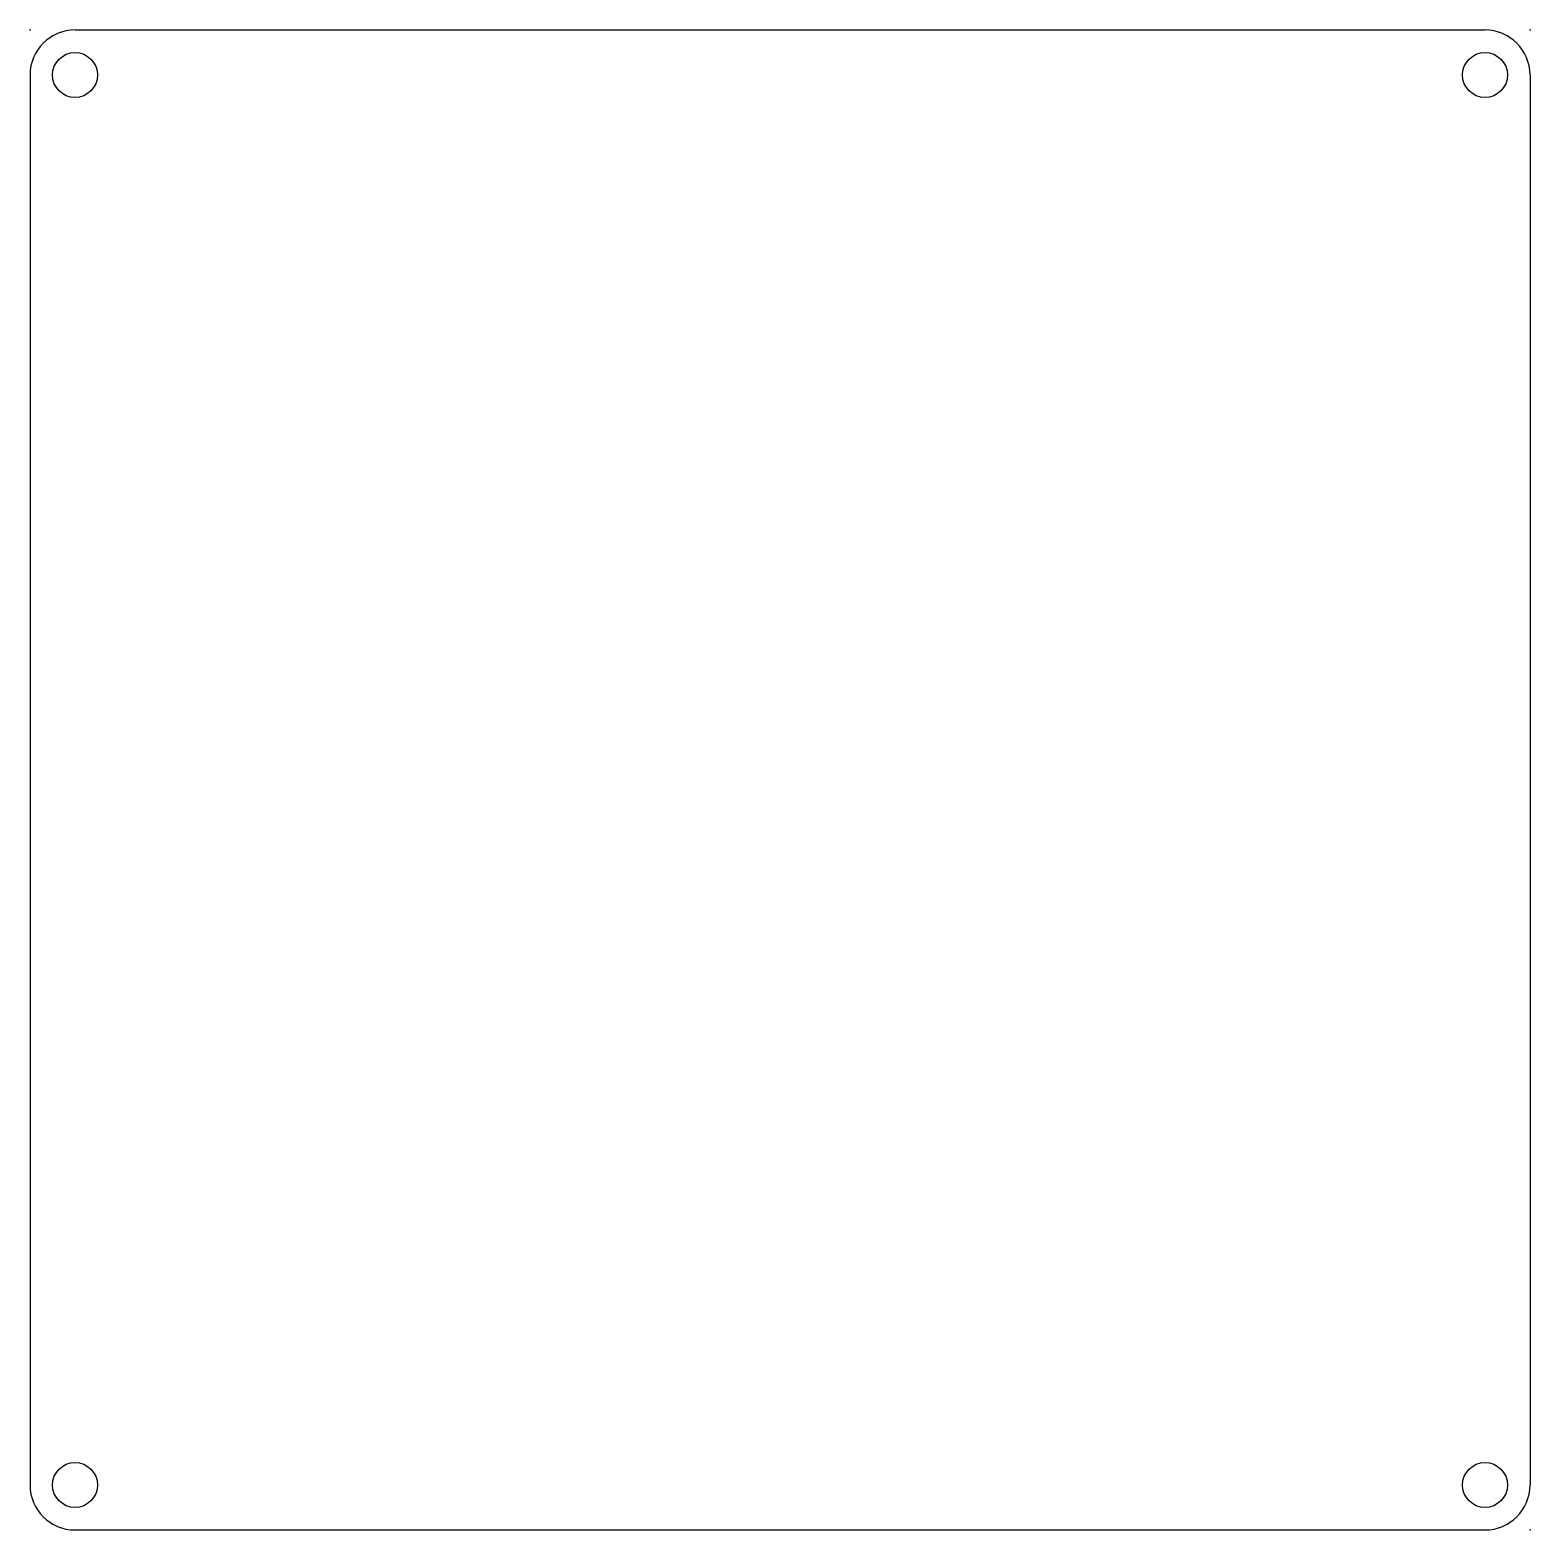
# Model space of a CAD drawing. Header units: millimetres. Extents: x -38 to 62, y -63 to 37.
import ezdxf

# ---------------------------------------------------------------- set-up
doc = ezdxf.new("R2010")
doc.units = ezdxf.units.MM
doc.header["$PDSIZE"] = -1

msp = doc.modelspace()

# ---------------------------------------------------------------- linework, layer by layer
at = {"color": 7, "linetype": 'Continuous'}
for p, q in [((-34.85, 37.15), (59.15, 37.15)), ((-37.85, 34.15), (-37.85, -59.85)), ((62.15, 34.15), (62.15, -59.85)), ((-34.85, -62.85), (59.15, -62.85))]:
    msp.add_line(p, q, dxfattribs=at)
for centre in [(-34.85, 34.15), (59.15, 34.15), (-34.85, -59.85), (59.15, -59.85)]:
    msp.add_circle(centre, 1.5, dxfattribs=at)
for centre, start, end in [((-34.85, 34.15), 90, 180), ((59.15, 34.15), 0, 90), ((-34.85, -59.85), 180, 270), ((59.15, -59.85), 270, 0)]:
    msp.add_arc(centre, 3, start, end, dxfattribs=at)
for p in [(-37.85, 37.15), (62.15, 37.15), (62.15, -62.85)]:
    msp.add_point(p, dxfattribs=at)

doc.saveas('drawing.dxf')
